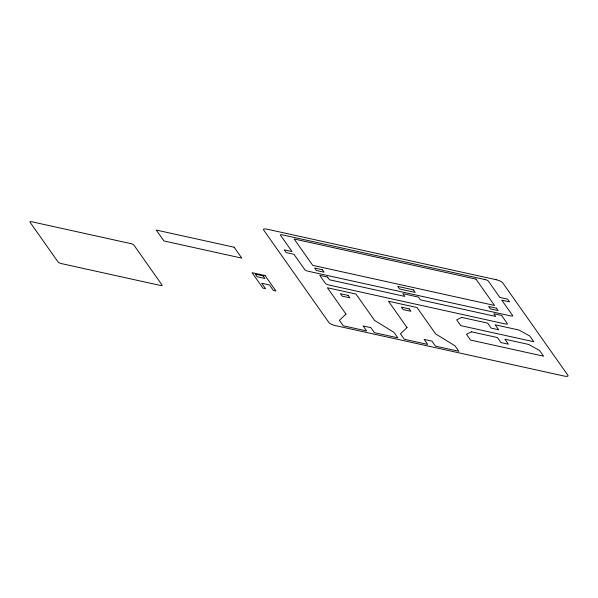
<?xml version="1.0" encoding="UTF-8"?>
<svg xmlns="http://www.w3.org/2000/svg" width="598" height="598" viewBox="0 0 598 598"><rect width="100%" height="100%" fill="white"/><g stroke="black" fill="none" stroke-linecap="round" stroke-linejoin="round"><path stroke-width="0.9" d="M345.988 314.114L339.402 320.334L343.245 325.783L366.626 330.948L363.106 325.947L370.895 327.667L374.415 332.667L397.797 337.825L393.955 332.368L374.557 320.416L355.989 294.067L327.412 287.765L345.988 314.114M407.029 327.584L400.451 333.804L404.293 339.253L427.667 344.418L424.146 339.417L431.943 341.137L435.464 346.137L458.845 351.295L455.003 345.838L435.606 333.886L417.03 307.536L388.461 301.235L407.029 327.584M461.678 317.389L456.7 319.863L460.766 325.626L533.835 341.75L529.768 335.986L518.825 329.999L495.122 324.766L498.65 329.767L491.175 328.115L487.654 323.122L461.678 317.389M471.441 331.823L466.462 334.297L470.529 340.06L543.589 356.184L539.531 350.421L528.587 344.433L504.884 339.201L508.405 344.194L500.937 342.549L497.416 337.549L471.441 331.823M496.138 279.722L267.545 229.281A5.584 1.428 17.3 0 0 263.628 229.953L328.96 322.636A5.584 1.428 17.3 0 0 335.433 325.596L564.034 376.037A5.584 1.428 17.3 0 0 567.943 375.365L502.612 282.682A5.584 1.428 17.3 0 0 496.138 279.722M485.068 279.58L282.45 234.872A2.796 0.71 17.3 0 0 280.492 235.208L292.026 251.564L284.229 249.844L286.15 252.565L293.947 254.292L304.831 269.735A2.796 0.71 17.3 0 0 308.075 271.215L510.692 315.923A2.796 0.71 17.3 0 0 512.65 315.587L501.759 300.144L509.556 301.863L507.627 299.135L499.838 297.415L488.312 281.06A2.796 0.71 17.3 0 0 485.068 279.58M475.963 279.102L294.126 238.983L312.702 265.333L494.539 305.458L475.963 279.102M234.124 247.228L156.198 230.036L163.882 240.934L241.816 258.134L234.124 247.228M322.412 269.78L314.623 268.061L316.32 270.475L324.116 272.195L322.412 269.78M413.33 289.836L397.745 286.397L399.546 288.954L415.132 292.392L413.33 289.836M496.46 308.179L488.663 306.46L490.367 308.874L498.156 310.594L496.46 308.179M327.54 277.046L319.743 275.327L325.506 283.504A2.796 0.71 17.3 0 0 328.743 284.984L505.385 323.966A2.796 0.71 17.3 0 0 507.343 323.63L501.58 315.452L493.791 313.733L495.712 316.454L420.379 299.837L418.458 297.109L402.873 293.67L404.794 296.399L329.461 279.774L327.54 277.046M130.648 243.58L31.933 221.798A2.796 0.71 17.3 0 0 29.975 222.135L58.163 262.118A2.796 0.71 17.3 0 0 61.4 263.598L160.107 285.381A2.796 0.71 17.3 0 0 162.065 285.044L133.885 245.06A2.796 0.71 17.3 0 0 130.648 243.58M265.049 275.536L252.064 272.673L262.948 288.116L265.549 288.692L261.707 283.243L269.496 284.962L273.338 290.411L275.94 290.987L265.049 275.536M263.09 275.872L255.301 274.153L257.14 276.762L264.936 278.481L263.09 275.872M348.156 295.412L340.367 293.693L342.063 296.1L349.86 297.826L348.156 295.412M409.204 308.882L401.408 307.163L403.112 309.57L410.901 311.289L409.204 308.882"/></g></svg>
